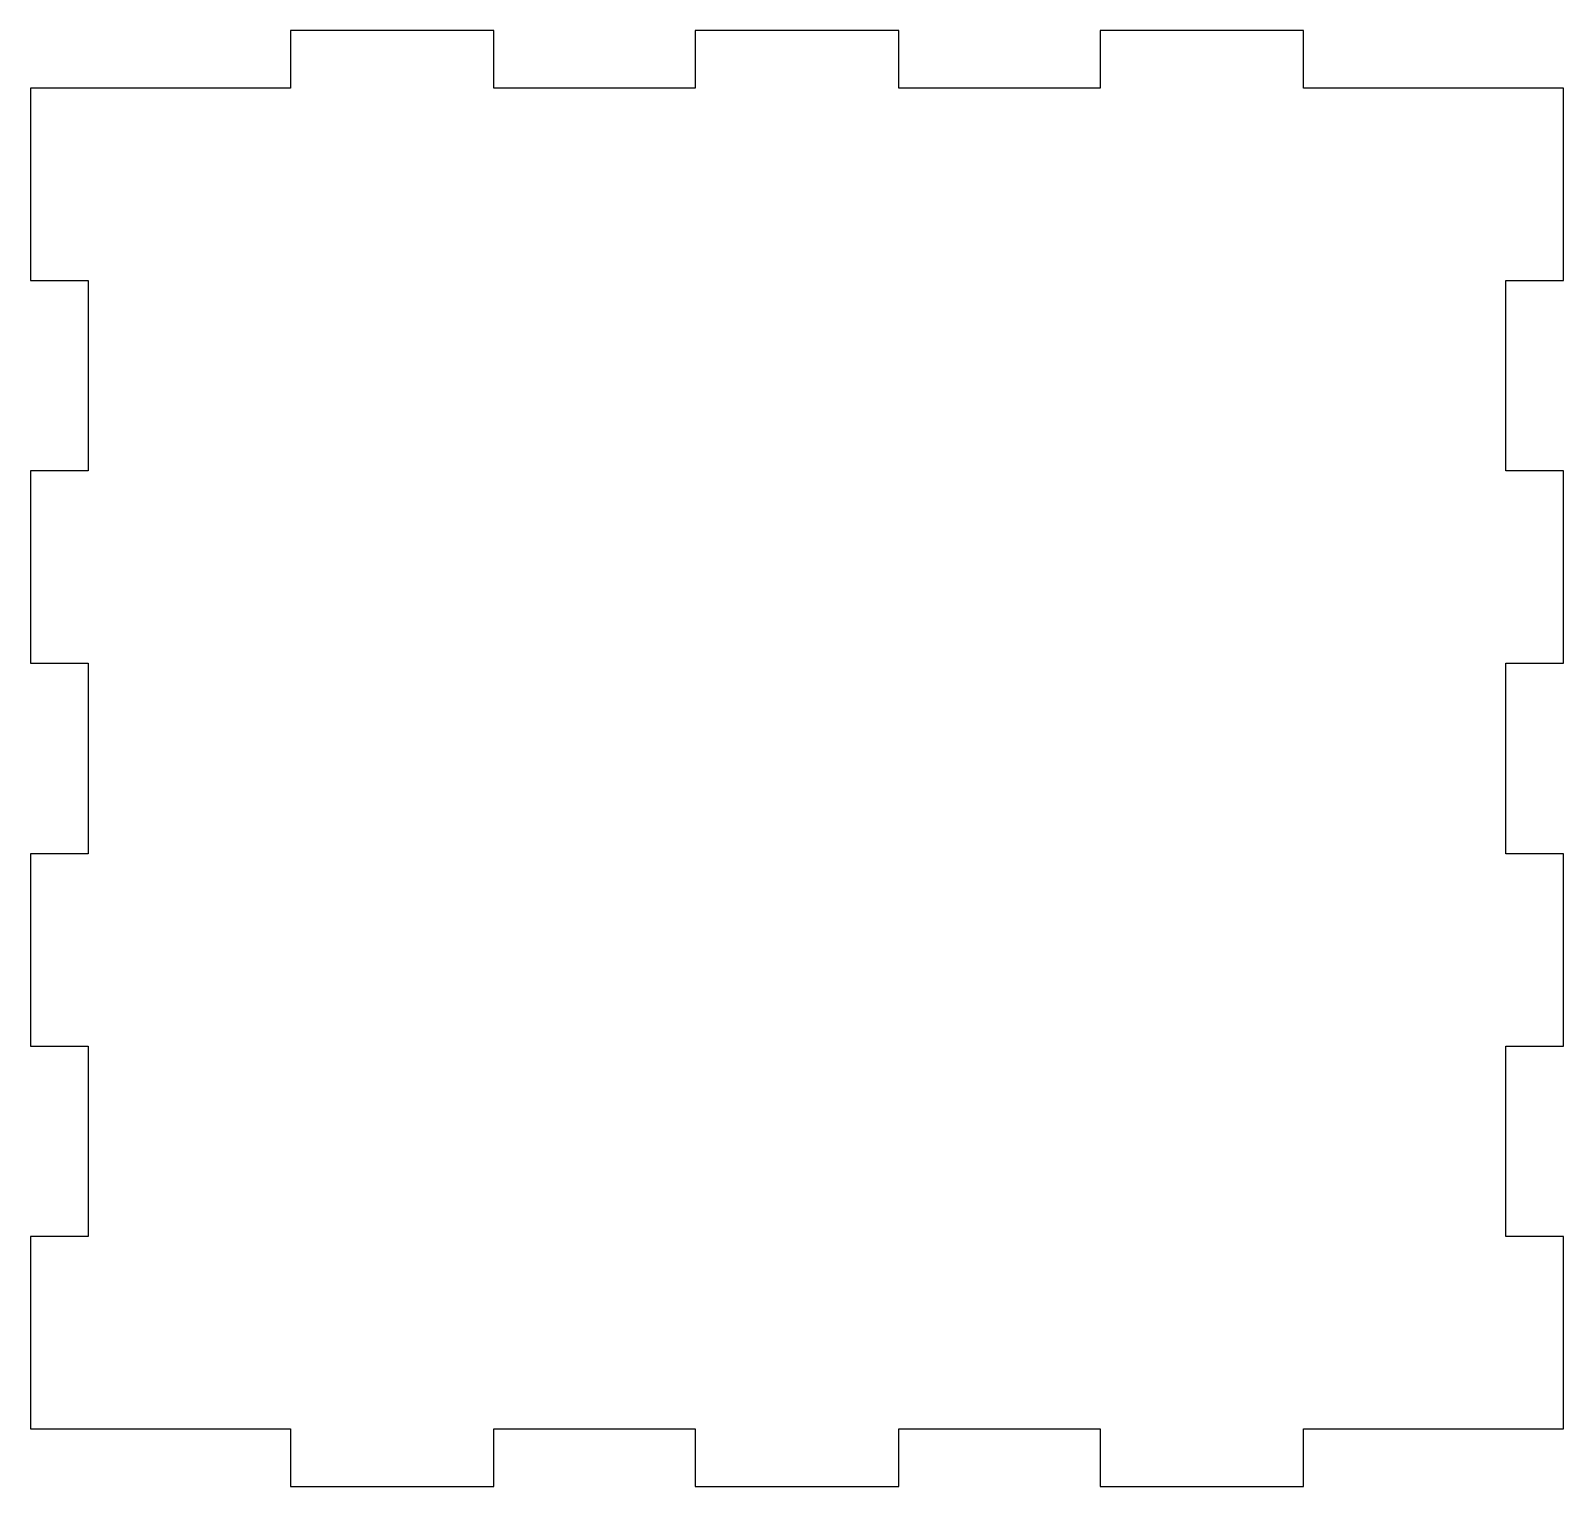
# Model space of a CAD drawing. Header units: millimetres. Extents: x -40 to 40, y -38 to 38.
import ezdxf

# ---------------------------------------------------------------- set-up
doc = ezdxf.new("R2010")
doc.units = ezdxf.units.MM
doc.layers.get('0').update_dxf_attribs({"linetype": 'CONTINUOUS'})

msp = doc.modelspace()

# ---------------------------------------------------------------- linework, layer by layer
for p, q in [((-15.832, 38.025), (-26.454, 38.025)), ((-26.454, 38.025), (-26.454, 35.025)), ((-15.832, 35.025), (-15.832, 38.025)), ((5.311, 38.025), (-5.311, 38.025)), ((-5.311, 38.025), (-5.311, 35.025)), ((5.311, 35.025), (5.311, 38.025)), ((26.454, 38.025), (15.832, 38.025)), ((15.832, 38.025), (15.832, 35.025)), ((26.454, 35.025), (26.454, 38.025)), ((-40.025, 35.025), (-40.025, 24.975)), ((-37, 35.025), (-40.025, 35.025)), ((-26.454, 35.025), (-37, 35.025)), ((-5.311, 35.025), (-15.832, 35.025)), ((15.832, 35.025), (5.311, 35.025)), ((37, 35.025), (26.454, 35.025)), ((40.025, 35.025), (37, 35.025)), ((40.025, 24.975), (40.025, 35.025)), ((-40.025, 24.975), (-37.025, 24.975)), ((-37.025, 24.975), (-37.025, 15.025)), ((37.025, 15.025), (37.025, 24.975)), ((37.025, 24.975), (40.025, 24.975)), ((-37.025, 15.025), (-40.025, 15.025)), ((-40.025, 15.025), (-40.025, 4.975)), ((40.025, 15.025), (37.025, 15.025)), ((40.025, 4.975), (40.025, 15.025)), ((-40.025, 4.975), (-37.025, 4.975)), ((-37.025, 4.975), (-37.025, -4.975)), ((37.025, -4.975), (37.025, 4.975)), ((37.025, 4.975), (40.025, 4.975)), ((-37.025, -4.975), (-40.025, -4.975)), ((-40.025, -4.975), (-40.025, -15.025)), ((40.025, -4.975), (37.025, -4.975)), ((40.025, -15.025), (40.025, -4.975)), ((-40.025, -15.025), (-37.025, -15.025)), ((-37.025, -15.025), (-37.025, -24.975)), ((37.025, -24.975), (37.025, -15.025)), ((37.025, -15.025), (40.025, -15.025)), ((-37.025, -24.975), (-40.025, -24.975)), ((-40.025, -24.975), (-40.025, -35.025)), ((40.025, -24.975), (37.025, -24.975)), ((40.025, -35.025), (40.025, -24.975)), ((-40.025, -35.025), (-37, -35.025)), ((-37, -35.025), (-26.454, -35.025)), ((-26.454, -35.025), (-26.454, -38.025)), ((-15.832, -38.025), (-15.832, -35.025)), ((-15.832, -35.025), (-5.311, -35.025)), ((-5.311, -35.025), (-5.311, -38.025)), ((5.311, -38.025), (5.311, -35.025)), ((5.311, -35.025), (15.832, -35.025)), ((15.832, -35.025), (15.832, -38.025)), ((26.454, -38.025), (26.454, -35.025)), ((26.454, -35.025), (37, -35.025)), ((37, -35.025), (40.025, -35.025)), ((-26.454, -38.025), (-15.832, -38.025)), ((-5.311, -38.025), (5.311, -38.025)), ((15.832, -38.025), (26.454, -38.025))]:
    msp.add_line(p, q)

doc.saveas('drawing.dxf')
